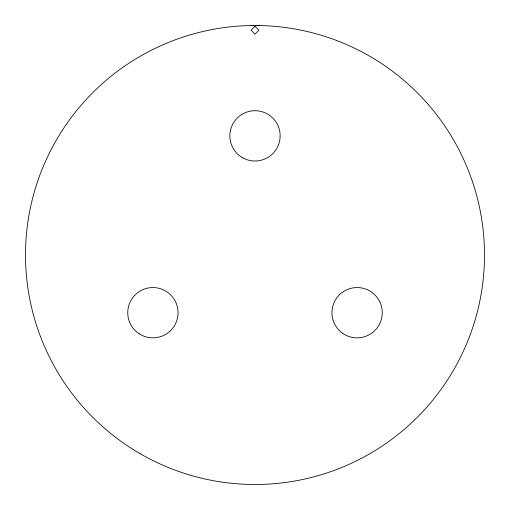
<?xml version="1.0" encoding="UTF-8"?>
<svg xmlns="http://www.w3.org/2000/svg" width="510" height="510" viewBox="0 0 510 510"><rect width="100%" height="100%" fill="white"/><g stroke="black" fill="none" stroke-linecap="round" stroke-linejoin="round"><path stroke-width="0.76" d="M251.073 25.602L258.927 25.602M255 26.284L251.073 30.217L255 34.145L258.927 30.217L255 26.284M140.25 453.753A229.5 229.5 0 0 0 484.5 255A229.5 229.5 0 0 0 140.25 56.247A229.5 229.5 0 0 0 140.25 453.753M242.422 157.641A25.149 25.149 0 0 0 280.149 135.858A25.149 25.149 0 0 0 242.422 114.081A25.149 25.149 0 0 0 242.422 157.641M342.376 333.094A25.149 25.149 0 0 0 382.117 315.256A25.149 25.149 0 0 0 346.8 289.756A25.149 25.149 0 0 0 342.376 333.094M139.122 333.744A25.149 25.149 0 0 0 178.009 314.109A25.149 25.149 0 0 0 141.57 290.247A25.149 25.149 0 0 0 139.122 333.744"/></g></svg>
